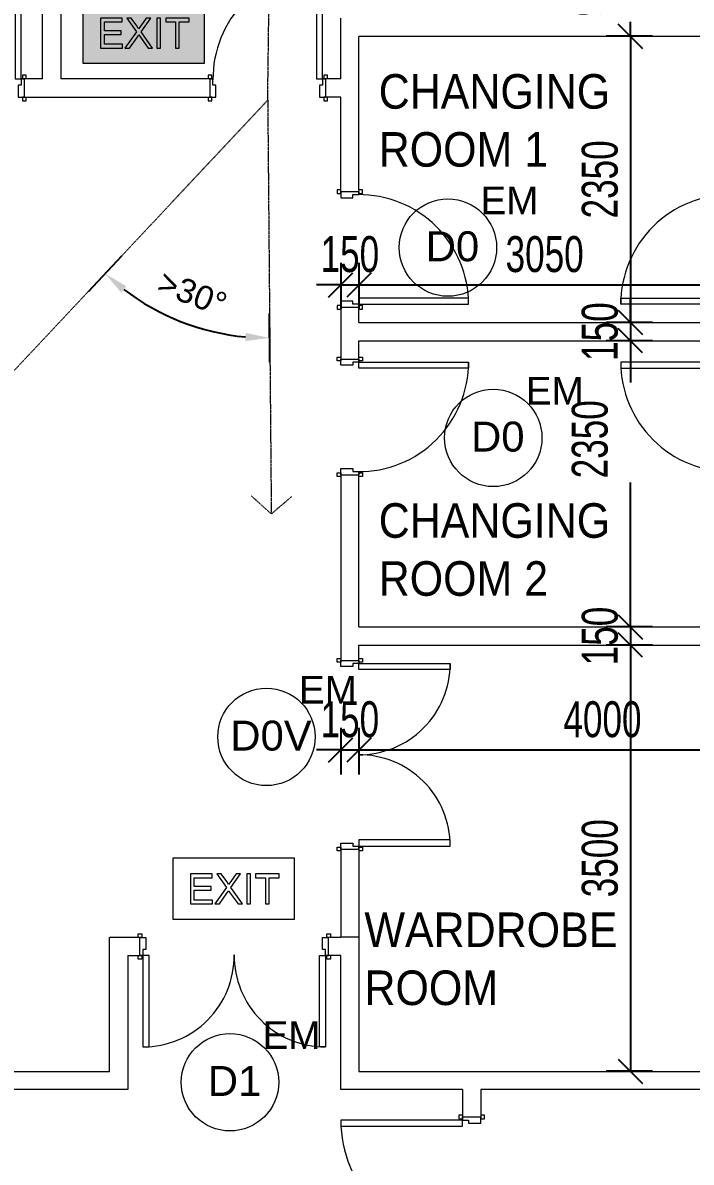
# Model space of a CAD drawing. Header units: millimetres. Extents: x 10569 to 232243, y -25347 to 80743.
# Drawn here: x 43577 to 49068, y 33511 to 42869 of the extents above; entities that cross this region are included whole.
import ezdxf

# ---------------------------------------------------------------- set-up
doc = ezdxf.new("R2010")
doc.units = ezdxf.units.MM
doc.linetypes.add('Dash', pattern=[6, 3, -3])
doc.linetypes.add('Hidden', pattern=[7.14375, 4.7625, -2.38125])
for name, color, linetype, lineweight in [('A-ANNO-DIMS', 211, 'Continuous', 5), ('A-ANNO-NOTE', 131, 'Continuous', 25), ('A-DETL-HDLN', 90, 'Hidden', 9), ('A-DOOR', 31, 'Continuous', 20), ('A-DOOR-FRAM', 31, 'Continuous', 30), ('A-GENM', 13, 'Continuous', 20), ('A-WALL', 113, 'Continuous', 20), ('G-ANNO-TEXT', 231, 'Continuous', 5)]:
    doc.layers.add(name, color=color, linetype=linetype, lineweight=lineweight)
doc.styles.add('Arial_2', font='arial.ttf', dxfattribs={"width": 0.7, "height": 295.05988})
doc.styles.add('Arial_3', font='arial.ttf', dxfattribs={"height": 196.706587})
doc.styles.add('Swis721 BT_3', font='swiss.ttf', dxfattribs={"height": 1.135285})
doc.styles.add('Swis721 BT_4', font='swiss.ttf', dxfattribs={"height": 245.978428})
doc.styles.add('Swis721 BT_6', font='swiss.ttf', dxfattribs={"width": 0.89, "height": 283.821263})
doc.dimstyles.new('Angular_-_1mm_Arial_1', dxfattribs={"dimscale": 304.8, "dimtxt": 200, "dimasz": 0.656168, "dimexe": 0.656168, "dimexo": 0.656168, "dimgap": 0.492126, "dimtad": 1, "dimdec": 4, "dimrnd": 0.0001, "dimzin": 0, "dimdsep": 46, "dimtxsty": 'Arial_3', "dimsah": 1, "dimcen": 0.09, "dimadec": 0, "dimazin": 0, "dimtfac": 1, "dimtdec": 4, "dimtix": 1, "dimtmove": 0, "dimatfit": 3, "dimfxl": 1, "dimtvp": 1, "dimtolj": 1, "dimtzin": 0, "dimarcsym": 2})
doc.dimstyles.new('Linear_-_1_5mm_Arial', dxfattribs={"dimscale": 304.8, "dimtxt": 300, "dimasz": 0.656168, "dimexe": 0.656168, "dimexo": 0.0625, "dimgap": 0.328084, "dimtad": 1, "dimdec": 0, "dimzin": 0, "dimdsep": 46, "dimtxsty": 'Arial_2', "dimblk1": 'OBLIQUE', "dimblk2": 'OBLIQUE', "dimsah": 1, "dimcen": 0.09, "dimadec": 0, "dimazin": 0, "dimtfac": 1, "dimtdec": 4, "dimtix": 1, "dimtmove": 0, "dimatfit": 3, "dimfxl": 0.656168, "dimfxlon": 1, "dimtvp": 1, "dimtolj": 1, "dimtzin": 0, "dimarcsym": 2})
doc.dimstyles.new('Linear_-_1_5mm_Arial_1', dxfattribs={"dimscale": 304.8, "dimtxt": 300, "dimasz": 0.656168, "dimexe": 0.656168, "dimexo": 0.0625, "dimgap": 0.328084, "dimtad": 1, "dimdec": 0, "dimzin": 0, "dimdsep": 46, "dimtxsty": 'Arial_2', "dimblk1": 'OBLIQUE', "dimblk2": 'OBLIQUE', "dimsah": 1, "dimcen": 0.09, "dimadec": 0, "dimazin": 0, "dimtfac": 1, "dimtdec": 4, "dimtix": 1, "dimtmove": 2, "dimatfit": 3, "dimfxl": 0.656168, "dimfxlon": 1, "dimtvp": 1, "dimtolj": 1, "dimtzin": 0, "dimarcsym": 2})

# ---------------------------------------------------------------- blocks, each defined once
blk = doc.blocks.new('DLN-Single Door__X01_ - _M02_ 900 x 2450 _WH_-16935526-TENDER DRAFT G_F')
at = {"layer": 'A-DOOR', "lineweight": 15}
for p, q in [((-460, 105), (-490, 105)), ((-490, 105), (-490, 75)), ((-460, 75), (-460, 105)), ((490, 105), (460, 105)), ((460, 105), (460, 75)), ((490, 75), (490, 105)), ((-475, 75), (-460, 75)), ((460, 75), (475, 75)), ((-490, -75), (-490, -105)), ((-460, -75), (-475, -75)), ((-460, -105), (-460, -75)), ((-400, -75), (-450, -75)), ((-450, -75), (-450, -975)), ((-400, -975), (-400, -75)), ((475, -75), (460, -75)), ((460, -75), (460, -105)), ((490, -105), (490, -75)), ((-490, -105), (-460, -105)), ((460, -105), (490, -105)), ((-450, -975), (-400, -975))]:
    blk.add_line(p, q, dxfattribs=at)
blk.add_arc((-450, -75), 900, 270, 0.5, dxfattribs=at)
at = {"layer": 'A-DOOR-FRAM', "lineweight": 15}
for p, q in [((-425, 75), (-475, 75)), ((-425, -25), (-425, 75)), ((425, 75), (425, -25)), ((475, 75), (425, 75)), ((-475, -75), (-450, -75)), ((-450, -75), (-450, -25)), ((-450, -25), (-425, -25)), ((425, -25), (450, -25)), ((450, -25), (450, -75)), ((450, -75), (475, -75))]:
    blk.add_line(p, q, dxfattribs=at)
blk = doc.blocks.new('DLN-Single Door__X01_ - _M01a_ 900 x 2450 _WH_-16935528-TENDER DRAFT G_F')
at = {"layer": 'A-DOOR', "lineweight": 15}
for p, q in [((-450, 975), (-400, 975)), ((-450, 75), (-450, 975)), ((-400, 975), (-400, 75)), ((-490, 105), (-460, 105)), ((-490, 75), (-490, 105)), ((-460, 105), (-460, 75)), ((460, 75), (460, 105)), ((460, 105), (490, 105)), ((490, 105), (490, 75)), ((-460, 75), (-475, 75)), ((-400, 75), (-450, 75)), ((475, 75), (460, 75)), ((-490, -105), (-490, -75)), ((-475, -75), (-460, -75)), ((-460, -75), (-460, -105)), ((460, -105), (460, -75)), ((460, -75), (475, -75)), ((490, -75), (490, -105)), ((-460, -105), (-490, -105)), ((490, -105), (460, -105))]:
    blk.add_line(p, q, dxfattribs=at)
blk.add_arc((-450, 75), 900, 359.5, 90, dxfattribs=at)
at = {"layer": 'A-DOOR-FRAM', "lineweight": 15}
for p, q in [((-475, 75), (-450, 75)), ((-450, 75), (-450, 25)), ((-450, 25), (-425, 25)), ((-425, 25), (-425, -75)), ((425, 25), (450, 25)), ((425, -75), (425, 25)), ((450, 75), (475, 75)), ((450, 25), (450, 75)), ((-425, -75), (-475, -75)), ((475, -75), (425, -75))]:
    blk.add_line(p, q, dxfattribs=at)
blk = doc.blocks.new('DLN-Double Door__X03_ - _M12_1500 x 2450 _WH_-16954912-TENDER DRAFT G_F')
at = {"layer": 'A-DOOR', "lineweight": 15}
for p, q in [((-750, 825), (-700, 825)), ((-750, 75), (-750, 825)), ((-700, 825), (-700, 75)), ((700, 825), (700, 75)), ((750, 825), (700, 825)), ((750, 75), (750, 825)), ((-700, 75), (-750, 75)), ((700, 75), (750, 75))]:
    blk.add_line(p, q, dxfattribs=at)
for centre, start, end in [((-750, 75), 359.5, 90), ((750, 75), 90, 180.5)]:
    blk.add_arc(centre, 750, start, end, dxfattribs=at)
at = {"layer": 'A-DOOR-FRAM', "lineweight": 15}
for p, q in [((-790, 105), (-760, 105)), ((-790, 75), (-790, 105)), ((-760, 105), (-760, 75)), ((760, 75), (760, 105)), ((760, 105), (790, 105)), ((790, 105), (790, 75)), ((-760, 75), (-775, 75)), ((-775, 75), (-750, 75)), ((-750, 75), (-750, 25)), ((-750, 25), (-725, 25)), ((-725, 25), (-725, -75)), ((725, 25), (750, 25)), ((725, -75), (725, 25)), ((750, 75), (775, 75)), ((750, 25), (750, 75)), ((775, 75), (760, 75)), ((-790, -105), (-790, -75)), ((-775, -75), (-760, -75)), ((-725, -75), (-775, -75)), ((-760, -75), (-760, -105)), ((775, -75), (725, -75)), ((760, -105), (760, -75)), ((760, -75), (775, -75)), ((790, -75), (790, -105)), ((-760, -105), (-790, -105)), ((790, -105), (760, -105))]:
    blk.add_line(p, q, dxfattribs=at)
blk = doc.blocks.new('DLN-Double Door__X03_ - _M20_2000 x 2450 _WH_-16954918-TENDER DRAFT G_F')
at = {"layer": 'A-DOOR', "lineweight": 15}
for p, q in [((-950, -75), (-1000, -75)), ((-1000, -75), (-1000, -1075)), ((-950, -1075), (-950, -75)), ((950, -75), (1000, -75)), ((950, -1075), (950, -75)), ((1000, -75), (1000, -1075)), ((-1000, -1075), (-950, -1075)), ((1000, -1075), (950, -1075))]:
    blk.add_line(p, q, dxfattribs=at)
for centre, start, end in [((-1000, -75), 270, 0.5), ((1000, -75), 179.5, 270)]:
    blk.add_arc(centre, 1000, start, end, dxfattribs=at)
at = {"layer": 'A-DOOR-FRAM', "lineweight": 15}
for p, q in [((-1010, 105), (-1040, 105)), ((-1040, 105), (-1040, 75)), ((-1010, 75), (-1010, 105)), ((1040, 105), (1010, 105)), ((1010, 105), (1010, 75)), ((1040, 75), (1040, 105)), ((-1025, 75), (-1010, 75)), ((-975, 75), (-1025, 75)), ((-975, -25), (-975, 75)), ((975, 75), (975, -25)), ((1025, 75), (975, 75)), ((1010, 75), (1025, 75)), ((-1040, -75), (-1040, -105)), ((-1010, -75), (-1025, -75)), ((-1025, -75), (-1000, -75)), ((-1010, -105), (-1010, -75)), ((-1000, -75), (-1000, -25)), ((-1000, -25), (-975, -25)), ((975, -25), (1000, -25)), ((1000, -25), (1000, -75)), ((1000, -75), (1025, -75)), ((1025, -75), (1010, -75)), ((1010, -75), (1010, -105)), ((1040, -105), (1040, -75)), ((-1040, -105), (-1010, -105)), ((1010, -105), (1040, -105))]:
    blk.add_line(p, q, dxfattribs=at)
blk = doc.blocks.new('DLN-Double Door__X03_ - _M14_1500 x 2450 _WH_-16954917-TENDER DRAFT G_F')
at = {"layer": 'A-DOOR', "lineweight": 15}
for p, q in [((-750, 825), (-700, 825)), ((-750, 75), (-750, 825)), ((-700, 825), (-700, 75)), ((700, 825), (700, 75)), ((750, 825), (700, 825)), ((750, 75), (750, 825)), ((-700, 75), (-750, 75)), ((700, 75), (750, 75))]:
    blk.add_line(p, q, dxfattribs=at)
for centre, start, end in [((-750, 75), 359.5, 90), ((750, 75), 90, 180.5)]:
    blk.add_arc(centre, 750, start, end, dxfattribs=at)
at = {"layer": 'A-DOOR-FRAM', "lineweight": 15}
for p, q in [((-790, 105), (-760, 105)), ((-790, 75), (-790, 105)), ((-760, 105), (-760, 75)), ((760, 75), (760, 105)), ((760, 105), (790, 105)), ((790, 105), (790, 75)), ((-760, 75), (-775, 75)), ((-775, 75), (-750, 75)), ((-750, 75), (-750, 25)), ((-750, 25), (-725, 25)), ((-725, 25), (-725, -75)), ((725, 25), (750, 25)), ((725, -75), (725, 25)), ((750, 75), (775, 75)), ((750, 25), (750, 75)), ((775, 75), (760, 75)), ((-790, -105), (-790, -75)), ((-775, -75), (-760, -75)), ((-725, -75), (-775, -75)), ((-760, -75), (-760, -105)), ((775, -75), (725, -75)), ((760, -105), (760, -75)), ((760, -75), (775, -75)), ((790, -75), (790, -105)), ((-760, -105), (-790, -105)), ((790, -105), (760, -105))]:
    blk.add_line(p, q, dxfattribs=at)
blk = doc.blocks.new('DLN-Single Door__X01_ - _M02a_ 900 x 2450 _WH_-16935525-TENDER DRAFT G_F')
at = {"layer": 'A-DOOR', "lineweight": 15}
for p, q in [((-450, 975), (-400, 975)), ((-450, 75), (-450, 975)), ((-400, 975), (-400, 75)), ((-490, 105), (-460, 105)), ((-490, 75), (-490, 105)), ((-460, 105), (-460, 75)), ((460, 75), (460, 105)), ((460, 105), (490, 105)), ((490, 105), (490, 75)), ((-460, 75), (-475, 75)), ((-400, 75), (-450, 75)), ((475, 75), (460, 75)), ((-490, -105), (-490, -75)), ((-475, -75), (-460, -75)), ((-460, -75), (-460, -105)), ((460, -105), (460, -75)), ((460, -75), (475, -75)), ((490, -75), (490, -105)), ((-460, -105), (-490, -105)), ((490, -105), (460, -105))]:
    blk.add_line(p, q, dxfattribs=at)
blk.add_arc((-450, 75), 900, 359.5, 90, dxfattribs=at)
at = {"layer": 'A-DOOR-FRAM', "lineweight": 15}
for p, q in [((-475, 75), (-450, 75)), ((-450, 75), (-450, 25)), ((-450, 25), (-425, 25)), ((-425, 25), (-425, -75)), ((425, 25), (450, 25)), ((425, -75), (425, 25)), ((450, 75), (475, 75)), ((450, 25), (450, 75)), ((-425, -75), (-475, -75)), ((475, -75), (425, -75))]:
    blk.add_line(p, q, dxfattribs=at)
blk = doc.blocks.new('DLN-Single Door__X01_ - _M01_ 900 x 2450 _WH_-16935535-TENDER DRAFT G_F')
at = {"layer": 'A-DOOR', "lineweight": 15}
for p, q in [((-460, 105), (-490, 105)), ((-490, 105), (-490, 75)), ((-460, 75), (-460, 105)), ((490, 105), (460, 105)), ((460, 105), (460, 75)), ((490, 75), (490, 105)), ((-475, 75), (-460, 75)), ((460, 75), (475, 75)), ((-490, -75), (-490, -105)), ((-460, -75), (-475, -75)), ((-460, -105), (-460, -75)), ((-400, -75), (-450, -75)), ((-450, -75), (-450, -975)), ((-400, -975), (-400, -75)), ((475, -75), (460, -75)), ((460, -75), (460, -105)), ((490, -105), (490, -75)), ((-490, -105), (-460, -105)), ((460, -105), (490, -105)), ((-450, -975), (-400, -975))]:
    blk.add_line(p, q, dxfattribs=at)
blk.add_arc((-450, -75), 900, 270, 0.5, dxfattribs=at)
at = {"layer": 'A-DOOR-FRAM', "lineweight": 15}
for p, q in [((-425, 75), (-475, 75)), ((-425, -25), (-425, 75)), ((425, 75), (425, -25)), ((475, 75), (425, 75)), ((-475, -75), (-450, -75)), ((-450, -75), (-450, -25)), ((-450, -25), (-425, -25)), ((425, -25), (450, -25)), ((450, -25), (450, -75)), ((450, -75), (475, -75))]:
    blk.add_line(p, q, dxfattribs=at)
blk = doc.blocks.new('DLN_EXIT Sign Board - DLN_EXIT Sign Board-5973881-TENDER DRAFT G_F')
at = {"layer": 'A-GENM'}
for p, q in [((500, 250), (-500, 250)), ((-500, 250), (-500, -250)), ((500, -250), (500, 250)), ((-176.9, 121.2), (-353.8, 121.2)), ((-353.8, 121.2), (-353.8, -125)), ((-176.9, 90.4), (-176.9, 121.2)), ((-101.6, 121.2), (-138.5, 121.2)), ((-138.5, 121.2), (-59, 9.1)), ((-56.8, 58.1), (-101.6, 121.2)), ((20.3, 121.2), (-24, 58.5)), ((-21.8, 8.8), (57.7, 121.2)), ((57.7, 121.2), (20.3, 121.2)), ((138.5, 121.2), (107.7, 121.2)), ((107.7, 121.2), (107.7, -125)), ((138.5, -125), (138.5, 121.2)), ((373.1, 121.2), (180.8, 121.2)), ((180.8, 121.2), (180.8, 90.4)), ((373.1, 90.4), (373.1, 121.2)), ((-323.1, 17.3), (-323.1, 90.4)), ((-323.1, 90.4), (-176.9, 90.4)), ((-184.6, 17.3), (-323.1, 17.3)), ((-184.6, -13.5), (-184.6, 17.3)), ((-59, 9.1), (-153.8, -125)), ((-41.7, 33.5), (-56.8, 58.1)), ((-24, 58.5), (-41.7, 33.5)), ((73.1, -125), (-21.8, 8.8)), ((180.8, 90.4), (261.5, 90.4)), ((261.5, 90.4), (261.5, -125)), ((292.3, -125), (292.3, 90.4)), ((292.3, 90.4), (373.1, 90.4)), ((-323.1, -94.2), (-323.1, -13.5)), ((-323.1, -13.5), (-184.6, -13.5)), ((-116.4, -125), (-54.7, -37.6)), ((-54.7, -37.6), (-40.2, -17.3)), ((-40.2, -17.3), (-27, -35.8)), ((-27, -35.8), (36.2, -125)), ((-353.8, -125), (-173.1, -125)), ((-173.1, -94.2), (-323.1, -94.2)), ((-173.1, -125), (-173.1, -94.2)), ((-153.8, -125), (-116.4, -125)), ((36.2, -125), (73.1, -125)), ((107.7, -125), (138.5, -125)), ((261.5, -125), (292.3, -125)), ((-500, -250), (500, -250))]:
    blk.add_line(p, q, dxfattribs=at)
blk = doc.blocks.new('DLN_EXIT Sign Board - DLN_EXIT Sign Board-V801-TENDER DRAFT G_F')
at = {"layer": 'A-GENM', "lineweight": 15}
h = blk.add_hatch(color=256, dxfattribs=at)
h.paths.add_polyline_path([(-500, -250), (500, -250), (500, 250), (-500, 250), (-500, -125)], flags=0)
h.paths.add_polyline_path([(-323.1, -125), (-353.8, -125), (-353.8, 121.2), (-176.9, 121.2), (-176.9, 90.4), (-323.1, 90.4), (-323.1, 17.3), (-184.6, 17.3), (-184.6, -13.5), (-323.1, -13.5), (-323.1, -94.2), (-173.1, -94.2), (-173.1, -125)], flags=0)
h.paths.add_polyline_path([(-116.4, -125), (-153.8, -125), (-59, 9.1), (-138.5, 121.2), (-101.6, 121.2), (-41.7, 33.5), (20.3, 121.2), (57.7, 121.2), (-21.8, 8.8), (73.1, -125), (36.2, -125), (-40.2, -17.3), (-59, -43.7)], flags=0)
h.paths.add_polyline_path([(261.5, -125), (261.5, 90.4), (180.8, 90.4), (180.8, 121.2), (373.1, 121.2), (373.1, 90.4), (292.3, 90.4), (292.3, -125)], flags=0)
h.paths.add_polyline_path([(107.7, -125), (107.7, 121.2), (138.5, 121.2), (138.5, -125)], flags=0)
for points in [[(-173.1, -125), (-173.1, -94.2), (-323.1, -94.2), (-323.1, -13.5), (-184.6, -13.5), (-184.6, 17.3), (-323.1, 17.3), (-323.1, 90.4), (-176.9, 90.4), (-176.9, 121.2), (-353.8, 121.2), (-353.8, -125), (-323.1, -125)], [(-153.8, -125), (-116.4, -125), (-40.2, -17.3), (36.2, -125), (73.1, -125), (-21.8, 8.8), (57.7, 121.2), (20.3, 121.2), (-41.7, 33.5), (-56.8, 58.1), (-101.6, 121.2), (-138.5, 121.2), (-59, 9.1)], [(107.7, -125), (138.5, -125), (138.5, 121.2), (107.7, 121.2), (107.7, -35.8)], [(292.3, -125), (292.3, 90.4), (373.1, 90.4), (373.1, 121.2), (180.8, 121.2), (180.8, 90.4), (261.5, 90.4), (261.5, -125)]]:
    blk.add_hatch(color=256, dxfattribs=at).paths.add_polyline_path(points, flags=0)
for p, q in [((500, 250), (-500, 250)), ((-500, 250), (-500, -250)), ((500, -250), (500, 250)), ((-176.9, 121.2), (-353.8, 121.2)), ((-353.8, 121.2), (-353.8, -125)), ((-176.9, 90.4), (-176.9, 121.2)), ((-101.6, 121.2), (-138.5, 121.2)), ((-138.5, 121.2), (-59, 9.1)), ((-56.8, 58.1), (-101.6, 121.2)), ((20.3, 121.2), (-24, 58.5)), ((-21.8, 8.8), (57.7, 121.2)), ((57.7, 121.2), (20.3, 121.2)), ((138.5, 121.2), (107.7, 121.2)), ((107.7, 121.2), (107.7, -125)), ((138.5, -125), (138.5, 121.2)), ((373.1, 121.2), (180.8, 121.2)), ((180.8, 121.2), (180.8, 90.4)), ((373.1, 90.4), (373.1, 121.2)), ((-323.1, 17.3), (-323.1, 90.4)), ((-323.1, 90.4), (-176.9, 90.4)), ((-184.6, 17.3), (-323.1, 17.3)), ((-184.6, -13.5), (-184.6, 17.3)), ((-59, 9.1), (-153.8, -125)), ((-41.7, 33.5), (-56.8, 58.1)), ((-24, 58.5), (-41.7, 33.5)), ((73.1, -125), (-21.8, 8.8)), ((180.8, 90.4), (261.5, 90.4)), ((261.5, 90.4), (261.5, -125)), ((292.3, -125), (292.3, 90.4)), ((292.3, 90.4), (373.1, 90.4)), ((-323.1, -94.2), (-323.1, -13.5)), ((-323.1, -13.5), (-184.6, -13.5)), ((-116.4, -125), (-54.7, -37.6)), ((-54.7, -37.6), (-40.2, -17.3)), ((-40.2, -17.3), (-27, -35.8)), ((-27, -35.8), (36.2, -125)), ((-353.8, -125), (-173.1, -125)), ((-173.1, -94.2), (-323.1, -94.2)), ((-173.1, -125), (-173.1, -94.2)), ((-153.8, -125), (-116.4, -125)), ((36.2, -125), (73.1, -125)), ((107.7, -125), (138.5, -125)), ((261.5, -125), (292.3, -125)), ((-500, -250), (500, -250))]:
    blk.add_line(p, q, dxfattribs=at)
blk = doc.blocks.new('GBP_Door Mark - 2 x 1_3_R_T_ Border _EM_ON_-18777231-TENDER DRAFT G_F')
at = {"layer": 'A-ANNO-NOTE', "lineweight": 5}
blk.add_circle((-31.356, 27.261), 2, dxfattribs=at)
at = {"layer": 'A-ANNO-NOTE', "lineweight": 5, "insert": (-30.02, 29.767), "char_height": 1.1353, "width": 2.7792, "attachment_point": 1, "line_spacing_factor": 1.00667, "style": 'Swis721 BT_3'}
blk.add_mtext('EM', dxfattribs=at)
blk = doc.blocks.new('_Oblique')
at = {"color": 0, "linetype": 'ByBlock', "lineweight": -2}
blk.add_line((-0.5, -0.5), (0.5, 0.5), dxfattribs=at)
blk = doc.blocks.new('DIMBLOCK120-TENDER DRAFT G_F')
at = {"layer": 'A-ANNO-DIMS', "color": 0, "lineweight": -2, "transparency": 16777216}
for p, q in [((48750.5, 43707.5), (48369.6, 43707.5)), ((48569.6, 43707.5), (48569.6, 43531.8)), ((48569.6, 42757.5), (48569.6, 42876.1)), ((48750.5, 42757.5), (48369.6, 42757.5))]:
    blk.add_line(p, q, dxfattribs=at)
at = {"layer": 'Defpoints', "color": 0, "transparency": 16777216}
for p in [(48769.6, 43707.5), (48569.6, 42757.5), (48769.6, 42757.5)]:
    blk.add_point(p, dxfattribs=at)
at = {"layer": 'A-ANNO-DIMS', "color": 0, "lineweight": -2, "transparency": 16777216, "xscale": 200, "yscale": 200, "zscale": 200}
for p, rotation in [((48569.6, 43707.5), 90), ((48569.6, 42757.5), 270)]:
    blk.add_blockref('_Oblique', p, dxfattribs=dict(at, rotation=rotation))
at = {"layer": 'A-ANNO-DIMS', "color": 0, "transparency": 16777216, "insert": (48086.8, 42921.5), "char_height": 295.06, "width": 564.923, "attachment_point": 1, "rotation": 90, "line_spacing_factor": 0.938532, "style": 'Arial_2'}
blk.add_mtext('\\A1;950', dxfattribs=at)
blk = doc.blocks.new('DIMBLOCK121-TENDER DRAFT G_F')
at = {"layer": 'A-ANNO-DIMS', "color": 0, "lineweight": -2, "transparency": 16777216}
for p, q in [((48750.5, 42757.5), (48369.6, 42757.5)), ((48569.6, 42757.5), (48569.6, 40407.5)), ((48750.5, 40407.5), (48369.6, 40407.5))]:
    blk.add_line(p, q, dxfattribs=at)
at = {"layer": 'Defpoints', "color": 0, "transparency": 16777216}
for p in [(48769.6, 42757.5), (48569.6, 40407.5), (48769.6, 40407.5)]:
    blk.add_point(p, dxfattribs=at)
at = {"layer": 'A-ANNO-DIMS', "color": 0, "lineweight": -2, "transparency": 16777216, "xscale": 200, "yscale": 200, "zscale": 200}
for p, rotation in [((48569.6, 42757.5), 90), ((48569.6, 40407.5), 270)]:
    blk.add_blockref('_Oblique', p, dxfattribs=dict(at, rotation=rotation))
at = {"layer": 'A-ANNO-DIMS', "color": 0, "transparency": 16777216, "insert": (48318.8, 41582.5), "char_height": 295.06, "width": 753.231, "attachment_point": 5, "rotation": 90, "style": 'Arial_2'}
blk.add_mtext('\\A1;2350', dxfattribs=at)
blk = doc.blocks.new('DIMBLOCK122-TENDER DRAFT G_F')
at = {"layer": 'A-ANNO-DIMS', "color": 0, "lineweight": -2, "transparency": 16777216}
for p, q in [((48569.6, 40407.5), (48569.6, 40607.5)), ((48750.5, 40407.5), (48369.6, 40407.5)), ((48569.6, 40407.5), (48569.6, 40257.5)), ((48750.5, 40257.5), (48369.6, 40257.5)), ((48569.6, 40257.5), (48569.6, 40057.5))]:
    blk.add_line(p, q, dxfattribs=at)
at = {"layer": 'Defpoints', "color": 0, "transparency": 16777216}
for p in [(48769.6, 40407.5), (48569.6, 40257.5), (48769.6, 40257.5)]:
    blk.add_point(p, dxfattribs=at)
at = {"layer": 'A-ANNO-DIMS', "color": 0, "lineweight": -2, "transparency": 16777216, "xscale": 200, "yscale": 200, "zscale": 200}
for p, rotation in [((48569.6, 40407.5), 270), ((48569.6, 40257.5), 90)]:
    blk.add_blockref('_Oblique', p, dxfattribs=dict(at, rotation=rotation))
at = {"layer": 'A-ANNO-DIMS', "color": 0, "transparency": 16777216, "insert": (48318.9, 40332.5), "char_height": 295.06, "width": 564.923, "attachment_point": 5, "rotation": 90, "style": 'Arial_2'}
blk.add_mtext('\\A1;150', dxfattribs=at)
blk = doc.blocks.new('DIMBLOCK123-TENDER DRAFT G_F')
at = {"layer": 'A-ANNO-DIMS', "color": 0, "lineweight": -2, "transparency": 16777216}
for p, q in [((48750.5, 40257.5), (48369.6, 40257.5)), ((48569.6, 40257.5), (48569.6, 39913.7)), ((48569.6, 37907.5), (48569.6, 39094.1)), ((48750.5, 37907.5), (48369.6, 37907.5))]:
    blk.add_line(p, q, dxfattribs=at)
at = {"layer": 'Defpoints', "color": 0, "transparency": 16777216}
for p in [(48769.6, 40257.5), (48569.6, 37907.5), (48769.6, 37907.5)]:
    blk.add_point(p, dxfattribs=at)
at = {"layer": 'A-ANNO-DIMS', "color": 0, "lineweight": -2, "transparency": 16777216, "xscale": 200, "yscale": 200, "zscale": 200}
for p, rotation in [((48569.6, 40257.5), 90), ((48569.6, 37907.5), 270)]:
    blk.add_blockref('_Oblique', p, dxfattribs=dict(at, rotation=rotation))
at = {"layer": 'A-ANNO-DIMS', "color": 0, "transparency": 16777216, "insert": (48086.8, 39127.3), "char_height": 295.06, "width": 753.231, "attachment_point": 1, "rotation": 90, "line_spacing_factor": 0.938532, "style": 'Arial_2'}
blk.add_mtext('\\A1;2350', dxfattribs=at)
blk = doc.blocks.new('DIMBLOCK124-TENDER DRAFT G_F')
at = {"layer": 'A-ANNO-DIMS', "color": 0, "lineweight": -2, "transparency": 16777216}
for p, q in [((48569.6, 37907.5), (48569.6, 38107.5)), ((48750.5, 37907.5), (48369.6, 37907.5)), ((48569.6, 37907.5), (48569.6, 37757.5)), ((48750.5, 37757.5), (48369.6, 37757.5)), ((48569.6, 37757.5), (48569.6, 37557.5))]:
    blk.add_line(p, q, dxfattribs=at)
at = {"layer": 'Defpoints', "color": 0, "transparency": 16777216}
for p in [(48769.6, 37907.5), (48569.6, 37757.5), (48769.6, 37757.5)]:
    blk.add_point(p, dxfattribs=at)
at = {"layer": 'A-ANNO-DIMS', "color": 0, "lineweight": -2, "transparency": 16777216, "xscale": 200, "yscale": 200, "zscale": 200}
for p, rotation in [((48569.6, 37907.5), 270), ((48569.6, 37757.5), 90)]:
    blk.add_blockref('_Oblique', p, dxfattribs=dict(at, rotation=rotation))
at = {"layer": 'A-ANNO-DIMS', "color": 0, "transparency": 16777216, "insert": (48318.9, 37832.5), "char_height": 295.06, "width": 564.923, "attachment_point": 5, "rotation": 90, "style": 'Arial_2'}
blk.add_mtext('\\A1;150', dxfattribs=at)
blk = doc.blocks.new('DIMBLOCK125-TENDER DRAFT G_F')
at = {"layer": 'A-ANNO-DIMS', "color": 0, "lineweight": -2, "transparency": 16777216}
for p, q in [((48750.5, 37757.5), (48369.6, 37757.5)), ((48569.6, 37757.5), (48569.6, 34257.5)), ((48750.5, 34257.5), (48369.6, 34257.5))]:
    blk.add_line(p, q, dxfattribs=at)
at = {"layer": 'Defpoints', "color": 0, "transparency": 16777216}
for p in [(48769.6, 37757.5), (48569.6, 34257.5), (48769.6, 34257.5)]:
    blk.add_point(p, dxfattribs=at)
at = {"layer": 'A-ANNO-DIMS', "color": 0, "lineweight": -2, "transparency": 16777216, "xscale": 200, "yscale": 200, "zscale": 200}
for p, rotation in [((48569.6, 37757.5), 90), ((48569.6, 34257.5), 270)]:
    blk.add_blockref('_Oblique', p, dxfattribs=dict(at, rotation=rotation))
at = {"layer": 'A-ANNO-DIMS', "color": 0, "transparency": 16777216, "insert": (48318.8, 36007.5), "char_height": 295.06, "width": 753.231, "attachment_point": 5, "rotation": 90, "style": 'Arial_2'}
blk.add_mtext('\\A1;3500', dxfattribs=at)
blk = doc.blocks.new('DIMBLOCK126-TENDER DRAFT G_F')
at = {"layer": 'A-ANNO-DIMS', "color": 0, "lineweight": -2, "transparency": 16777216}
for p, q in [((46189.3, 40897.4), (46189.3, 40516.4)), ((46339.3, 40897.4), (46339.3, 40516.4)), ((46189.3, 40716.4), (45989.3, 40716.4)), ((46189.3, 40716.4), (46339.3, 40716.4)), ((46339.3, 40716.4), (46539.3, 40716.4))]:
    blk.add_line(p, q, dxfattribs=at)
at = {"layer": 'Defpoints', "color": 0, "transparency": 16777216}
for p in [(46189.3, 40916.4), (46339.3, 40916.4), (46339.3, 40716.4)]:
    blk.add_point(p, dxfattribs=at)
at = {"layer": 'A-ANNO-DIMS', "color": 0, "lineweight": -2, "transparency": 16777216, "xscale": 200, "yscale": 200, "zscale": 200}
blk.add_blockref('_Oblique', (46189.3, 40716.4), dxfattribs=at)
at = {"layer": 'A-ANNO-DIMS', "color": 0, "lineweight": -2, "transparency": 16777216, "xscale": 200, "yscale": 200, "zscale": 200, "rotation": 180}
blk.add_blockref('_Oblique', (46339.3, 40716.4), dxfattribs=at)
at = {"layer": 'A-ANNO-DIMS', "color": 0, "transparency": 16777216, "insert": (46264.3, 40967.1), "char_height": 295.06, "width": 564.923, "attachment_point": 5, "style": 'Arial_2'}
blk.add_mtext('\\A1;150', dxfattribs=at)
blk = doc.blocks.new('DIMBLOCK127-TENDER DRAFT G_F')
at = {"layer": 'A-ANNO-DIMS', "color": 0, "lineweight": -2, "transparency": 16777216}
for p, q in [((46339.3, 40897.4), (46339.3, 40516.4)), ((49389.3, 40897.4), (49389.3, 40516.4)), ((46339.3, 40716.4), (49389.3, 40716.4))]:
    blk.add_line(p, q, dxfattribs=at)
at = {"layer": 'Defpoints', "color": 0, "transparency": 16777216}
for p in [(46339.3, 40916.4), (49389.3, 40916.4), (49389.3, 40716.4)]:
    blk.add_point(p, dxfattribs=at)
at = {"layer": 'A-ANNO-DIMS', "color": 0, "lineweight": -2, "transparency": 16777216, "xscale": 200, "yscale": 200, "zscale": 200, "rotation": 180}
blk.add_blockref('_Oblique', (46339.3, 40716.4), dxfattribs=at)
at = {"layer": 'A-ANNO-DIMS', "color": 0, "lineweight": -2, "transparency": 16777216, "xscale": 200, "yscale": 200, "zscale": 200}
blk.add_blockref('_Oblique', (49389.3, 40716.4), dxfattribs=at)
at = {"layer": 'A-ANNO-DIMS', "color": 0, "transparency": 16777216, "insert": (47864.3, 40967.2), "char_height": 295.06, "width": 753.231, "attachment_point": 5, "style": 'Arial_2'}
blk.add_mtext('\\A1;3050', dxfattribs=at)
blk = doc.blocks.new('DIMBLOCK133-TENDER DRAFT G_F')
at = {"layer": 'A-ANNO-DIMS', "color": 0, "lineweight": -2, "transparency": 16777216}
for p, q in [((46189.3, 37077.5), (46189.3, 36696.5)), ((46339.3, 37077.5), (46339.3, 36696.5)), ((46189.3, 36896.5), (45989.3, 36896.5)), ((46189.3, 36896.5), (46339.3, 36896.5)), ((46339.3, 36896.5), (46539.3, 36896.5))]:
    blk.add_line(p, q, dxfattribs=at)
at = {"layer": 'Defpoints', "color": 0, "transparency": 16777216}
for p in [(46189.3, 37096.5), (46339.3, 37096.5), (46339.3, 36896.5)]:
    blk.add_point(p, dxfattribs=at)
at = {"layer": 'A-ANNO-DIMS', "color": 0, "lineweight": -2, "transparency": 16777216, "xscale": 200, "yscale": 200, "zscale": 200}
blk.add_blockref('_Oblique', (46189.3, 36896.5), dxfattribs=at)
at = {"layer": 'A-ANNO-DIMS', "color": 0, "lineweight": -2, "transparency": 16777216, "xscale": 200, "yscale": 200, "zscale": 200, "rotation": 180}
blk.add_blockref('_Oblique', (46339.3, 36896.5), dxfattribs=at)
at = {"layer": 'A-ANNO-DIMS', "color": 0, "transparency": 16777216, "insert": (46264.3, 37147.2), "char_height": 295.06, "width": 564.923, "attachment_point": 5, "style": 'Arial_2'}
blk.add_mtext('\\A1;150', dxfattribs=at)
blk = doc.blocks.new('DIMBLOCK134-TENDER DRAFT G_F')
at = {"layer": 'A-ANNO-DIMS', "color": 0, "lineweight": -2, "transparency": 16777216}
for p, q in [((46339.3, 37077.5), (46339.3, 36696.5)), ((50339.3, 37077.5), (50339.3, 36696.5)), ((46339.3, 36896.5), (50339.3, 36896.5))]:
    blk.add_line(p, q, dxfattribs=at)
at = {"layer": 'Defpoints', "color": 0, "transparency": 16777216}
for p in [(46339.3, 37096.5), (50339.3, 37096.5), (50339.3, 36896.5)]:
    blk.add_point(p, dxfattribs=at)
at = {"layer": 'A-ANNO-DIMS', "color": 0, "lineweight": -2, "transparency": 16777216, "xscale": 200, "yscale": 200, "zscale": 200, "rotation": 180}
blk.add_blockref('_Oblique', (46339.3, 36896.5), dxfattribs=at)
at = {"layer": 'A-ANNO-DIMS', "color": 0, "lineweight": -2, "transparency": 16777216, "xscale": 200, "yscale": 200, "zscale": 200}
blk.add_blockref('_Oblique', (50339.3, 36896.5), dxfattribs=at)
at = {"layer": 'A-ANNO-DIMS', "color": 0, "transparency": 16777216, "insert": (48339.3, 37147.2), "char_height": 295.06, "width": 753.231, "attachment_point": 5, "style": 'Arial_2'}
blk.add_mtext('\\A1;4000', dxfattribs=at)
blk = doc.blocks.new('DIMBLOCK226-TENDER DRAFT G_F')
at = {"layer": 'A-ANNO-DIMS', "color": 0, "lineweight": -2, "transparency": 16777216}
for p, q in [((44116.6, 40662.9), (44390.3, 40954.6)), ((45608, 40080.3), (45604.5, 40480.3))]:
    blk.add_line(p, q, dxfattribs=at)
blk.add_arc((45589.3, 42232.5), 1952.3, 232.69664, 264.62482, dxfattribs=at)
at = {"layer": 'A-ANNO-DIMS', "color": 0, "transparency": 16777216}
for points in [[(44384.6, 40654.1), (44427.7, 40705), (44253.5, 40808.8)], [(45407.8, 40322.1), (45405, 40255.5), (45606.2, 40280.3)]]:
    blk.add_solid(points, dxfattribs=at)
at = {"layer": 'Defpoints', "color": 0, "transparency": 16777216}
for p in [(45589.3, 42232.5), (44654.2, 40518.7), (43979.8, 40517.1), (45609.7, 39880.3)]:
    blk.add_point(p, dxfattribs=at)
at = {"layer": 'A-ANNO-DIMS', "color": 0, "transparency": 16777216, "insert": (44970, 40647.4), "char_height": 196.71, "width": 686.769, "attachment_point": 5, "rotation": 338.66073, "style": 'Arial_3'}
blk.add_mtext('\\A1;>30°', dxfattribs=at)

msp = doc.modelspace()

# ---------------------------------------------------------------- linework, layer by layer
at = {"layer": 'A-DETL-HDLN', "linetype": 'Dash'}
for p, q in [((45589.29296, 42232.48546), (45636.37346, 45840.4662)), ((45589.29296, 42232.48546), (39054.29297, 35267.48546)), ((45589.29296, 42232.48546), (45618.76763, 38835.28256)), ((45618.7779, 38835.47864), (45455.28604, 38982.68737)), ((45618.7779, 38835.47864), (45786.51772, 38977.82804))]:
    msp.add_line(p, q, dxfattribs=at)
at = {"layer": 'A-WALL'}
for p, q in [((43739.29296, 42407.48546), (43739.29296, 52007.48546)), ((43889.29296, 52007.48546), (43889.29296, 42407.48546)), ((46189.29296, 42407.48546), (46189.29296, 42907.48546)), ((46339.29296, 41482.48546), (46339.29296, 42757.48546)), ((49389.29296, 42757.48546), (46339.29296, 42757.48546)), ((43739.29296, 42407.48546), (43589.29296, 42407.48546)), ((43589.29296, 42407.48546), (43589.29296, 42257.48546)), ((45114.29296, 42407.48546), (43889.29296, 42407.48546)), ((45114.29296, 42407.48546), (45114.29296, 42257.48546)), ((46189.29296, 42407.48546), (46064.29296, 42407.48546)), ((46064.29296, 42407.48546), (46064.29296, 42257.48546)), ((43589.29296, 42257.48546), (45114.29296, 42257.48546)), ((46189.29296, 42257.48546), (46064.29296, 42257.48546)), ((46189.29296, 41482.48546), (46189.29296, 42257.48546)), ((46189.29296, 41482.48546), (46339.29296, 41482.48546)), ((46189.29296, 40532.48546), (46189.29296, 40107.48542)), ((46189.29296, 40532.48546), (46339.29296, 40532.48546)), ((46339.29296, 40407.48546), (46339.29296, 40532.48546)), ((46339.29296, 40407.48546), (49389.29296, 40407.48546)), ((46339.29296, 40107.48542), (46339.29296, 40257.48546)), ((46339.29296, 40257.48546), (49389.29296, 40257.48546)), ((46189.29296, 40107.48542), (46339.29296, 40107.48542)), ((46189.29296, 39157.48542), (46189.29296, 37632.48546)), ((46189.29296, 39157.48542), (46339.29296, 39157.48542)), ((46339.29296, 37907.48546), (46339.29296, 39157.48542)), ((46339.29296, 37907.48546), (49389.29296, 37907.48546)), ((46339.29296, 37632.48546), (46339.29296, 37757.48546)), ((46339.29296, 37757.48546), (50339.29296, 37757.48546)), ((46189.29296, 37632.48546), (46339.29296, 37632.48546)), ((46189.29296, 36082.48546), (46189.29296, 35357.48546)), ((46189.29296, 36082.48546), (46339.29296, 36082.48546)), ((46339.29296, 36082.48546), (46339.29296, 34257.48546)), ((44539.29296, 35357.48546), (44289.29296, 35357.48546)), ((44289.29296, 34257.48546), (44289.29296, 35357.48546)), ((44539.29296, 35207.48546), (44539.29296, 35357.48546)), ((46089.29296, 35207.48546), (46089.29296, 35357.48546)), ((46189.29296, 35357.48546), (46089.29296, 35357.48546)), ((46189.29296, 35362.48546), (46339.29296, 35362.48546)), ((44439.29296, 35207.48546), (44539.29296, 35207.48546)), ((44439.29296, 35207.48546), (44439.29296, 34107.48546)), ((46189.29296, 35207.48546), (46089.29296, 35207.48546)), ((46189.29296, 34107.48546), (46189.29296, 35207.48546)), ((39789.29297, 34257.48546), (44289.29296, 34257.48546)), ((46339.29296, 34257.48546), (52639.29296, 34257.48546)), ((44439.29296, 34107.48546), (41439.29296, 34107.48546)), ((47189.29296, 34107.48546), (46189.29296, 34107.48546)), ((47189.29296, 34107.48546), (47189.29296, 33882.48546)), ((52639.29296, 34107.48546), (47339.29296, 34107.48546)), ((47339.29296, 34107.48546), (47339.29296, 33882.48546)), ((47189.29296, 33882.48546), (47339.29296, 33882.48546))]:
    msp.add_line(p, q, dxfattribs=at)

# ---------------------------------------------------------------- block references
at = {"layer": 'A-ANNO-NOTE', "lineweight": 5, "xscale": 200, "yscale": 200, "zscale": 200}
for p in [(53340.81234, 35570.39174), (53713.44405, 34007.48546), (51850.27282, 31551.96008), (51550.74752, 28715.47629)]:
    msp.add_blockref('GBP_Door Mark - 2 x 1_3_R_T_ Border _EM_ON_-18777231-TENDER DRAFT G_F', p, dxfattribs=at)
at = {"layer": 'A-DOOR', "lineweight": 15}
for name, p, rotation in [('DLN-Single Door__X01_ - _M02_ 900 x 2450 _WH_-16935526-TENDER DRAFT G_F', (43114.29296, 42332.48546), 180), ('DLN-Single Door__X01_ - _M02_ 900 x 2450 _WH_-16935526-TENDER DRAFT G_F', (45589.29296, 42332.48546), 180), ('DLN-Single Door__X01_ - _M02_ 900 x 2450 _WH_-16935526-TENDER DRAFT G_F', (46264.29296, 41007.48546), 90), ('DLN-Single Door__X01_ - _M01a_ 900 x 2450 _WH_-16935528-TENDER DRAFT G_F', (49464.29296, 41007.48546), 90.00000000000001), ('DLN-Single Door__X01_ - _M02a_ 900 x 2450 _WH_-16935525-TENDER DRAFT G_F', (46264.29296, 39632.48542), 270), ('DLN-Single Door__X01_ - _M01_ 900 x 2450 _WH_-16935535-TENDER DRAFT G_F', (49464.29296, 39632.48542), 270), ('DLN-Double Door__X03_ - _M12_1500 x 2450 _WH_-16954912-TENDER DRAFT G_F', (46264.29296, 36857.48546), 270), ('DLN-Double Door__X03_ - _M14_1500 x 2450 _WH_-16954917-TENDER DRAFT G_F', (45314.29296, 35282.48546), 180), ('DLN-Double Door__X03_ - _M20_2000 x 2450 _WH_-16954918-TENDER DRAFT G_F', (47264.29296, 32857.48546), 270.0000000000001)]:
    msp.add_blockref(name, p, dxfattribs=dict(at, rotation=rotation))
at = {"layer": 'A-GENM', "lineweight": 15}
msp.add_blockref('DLN_EXIT Sign Board - DLN_EXIT Sign Board-V801-TENDER DRAFT G_F', (44570.53146, 42786.33161), dxfattribs=at)
at = {"layer": 'A-GENM'}
msp.add_blockref('DLN_EXIT Sign Board - DLN_EXIT Sign Board-5973881-TENDER DRAFT G_F', (45309.29296, 35757.48546), dxfattribs=at)

# ---------------------------------------------------------------- texts
at = {"layer": 'A-ANNO-NOTE', "lineweight": 5, "char_height": 245.978428, "attachment_point": 2, "line_spacing_factor": 1.00667, "style": 'Swis721 BT_4'}
for s, insert, width in [('D0', (47107.13353, 41156.128), 514.7814219), ('D0', (47479.76524, 39593.22171), 514.7814219), ('D0V', (45616.59401, 37137.69634), 767.4923018), ('D1', (45317.06871, 34301.21254), 514.7814219)]:
    msp.add_mtext(s, dxfattribs=dict(at, insert=insert, width=width))
at = {"layer": 'G-ANNO-TEXT', "color": 7, "char_height": 283.821263, "attachment_point": 1, "line_spacing_factor": 1.00667, "style": 'Swis721 BT_6'}
for s, insert, width in [('CHANGING\\PROOM 1', (46501.11932, 42447.07631), 2221.2), ('CHANGING\\PROOM 2', (46501.11932, 38923.06577), 2221.2), ('WARDROBE\\PROOM', (46384.11932, 35561.93039), 2361.6)]:
    msp.add_mtext(s, dxfattribs=dict(at, insert=insert, width=width))

# ---------------------------------------------------------------- dimensions: what is measured, and where the dimension line sits
at = {"layer": 'A-ANNO-DIMS'}
for base, p1, p2, override, picture, middle in [((48569.57385, 42757.48546), (48769.57385, 43707.48546), (48769.57385, 42757.48546), {"dimpost": '<>', "dimfxl": 950}, 'DIMBLOCK120-TENDER DRAFT G_F', (48283.52825, 43203.9513)), ((48569.57385, 37907.48546), (48769.57385, 40257.48546), (48769.57385, 37907.48546), {"dimpost": '<>', "dimfxl": 2350}, 'DIMBLOCK123-TENDER DRAFT G_F', (48283.52825, 39503.9066))]:
    dim = msp.add_linear_dim(base=base, p1=p1, p2=p2, angle=90, dimstyle='Linear_-_1_5mm_Arial_1', override=override, dxfattribs=at)
    dim.commit()
    dim.dimension.update_dxf_attribs({"geometry": picture, "text_midpoint": middle, "dimtype": 160, "text_rotation": 90})
for base, p1, p2, override, picture, middle in [((48569.57385, 40407.48546), (48769.57385, 42757.48546), (48769.57385, 40407.48546), {"dimpost": '<>', "dimfxl": 2350}, 'DIMBLOCK121-TENDER DRAFT G_F', (48318.82361, 41582.48546)), ((48569.57385, 40257.48546), (48769.57385, 40407.48546), (48769.57385, 40257.48546), {"dimpost": '<>', "dimfxl": 150}, 'DIMBLOCK122-TENDER DRAFT G_F', (48318.92425, 40332.48546)), ((48569.57385, 37757.48546), (48769.57385, 37907.48546), (48769.57385, 37757.48546), {"dimpost": '<>', "dimfxl": 150}, 'DIMBLOCK124-TENDER DRAFT G_F', (48318.92425, 37832.48546)), ((48569.57385, 34257.48546), (48769.57385, 37757.48546), (48769.57385, 34257.48546), {"dimpost": '<>', "dimfxl": 3500}, 'DIMBLOCK125-TENDER DRAFT G_F', (48318.82361, 36007.48546))]:
    dim = msp.add_linear_dim(base=base, p1=p1, p2=p2, angle=90, dimstyle='Linear_-_1_5mm_Arial', override=override, dxfattribs=at)
    dim.commit()
    dim.dimension.update_dxf_attribs({"geometry": picture, "text_midpoint": middle})
dim = msp.add_angular_dim_3p(base=(44654.22514, 40518.73539), center=(45589.29296, 42232.48546), p1=(43979.79427, 40517.08249), p2=(45609.70071, 39880.32115), text='>30°', dimstyle='Angular_-_1mm_Arial_1', override={"dimpost": '<>', "dimfxl": 1749.874285}, dxfattribs=at)
dim.commit()
dim.dimension.update_dxf_attribs({"geometry": 'DIMBLOCK226-TENDER DRAFT G_F', "text_midpoint": (44970.04259, 40647.4015)})
for base, p1, p2, override, picture, middle in [((46339.29296, 40716.42573), (46189.29296, 40916.42573), (46339.29296, 40916.42573), {"dimpost": '<>', "dimfxl": 150}, 'DIMBLOCK126-TENDER DRAFT G_F', (46264.29296, 40967.07533)), ((49389.29296, 40716.42573), (46339.29296, 40916.42573), (49389.29296, 40916.42573), {"dimpost": '<>', "dimfxl": 3050}, 'DIMBLOCK127-TENDER DRAFT G_F', (47864.29296, 40967.17597)), ((46339.29296, 36896.51166), (46189.29296, 37096.51166), (46339.29296, 37096.51166), {"dimpost": '<>', "dimfxl": 150}, 'DIMBLOCK133-TENDER DRAFT G_F', (46264.29296, 37147.16126)), ((50339.29296, 36896.51166), (46339.29296, 37096.51166), (50339.29296, 37096.51166), {"dimpost": '<>', "dimfxl": 4000}, 'DIMBLOCK134-TENDER DRAFT G_F', (48339.29296, 37147.16126))]:
    dim = msp.add_linear_dim(base=base, p1=p1, p2=p2, dimstyle='Linear_-_1_5mm_Arial', override=override, dxfattribs=at)
    dim.commit()
    dim.dimension.update_dxf_attribs({"geometry": picture, "text_midpoint": middle})

doc.saveas('drawing.dxf')
